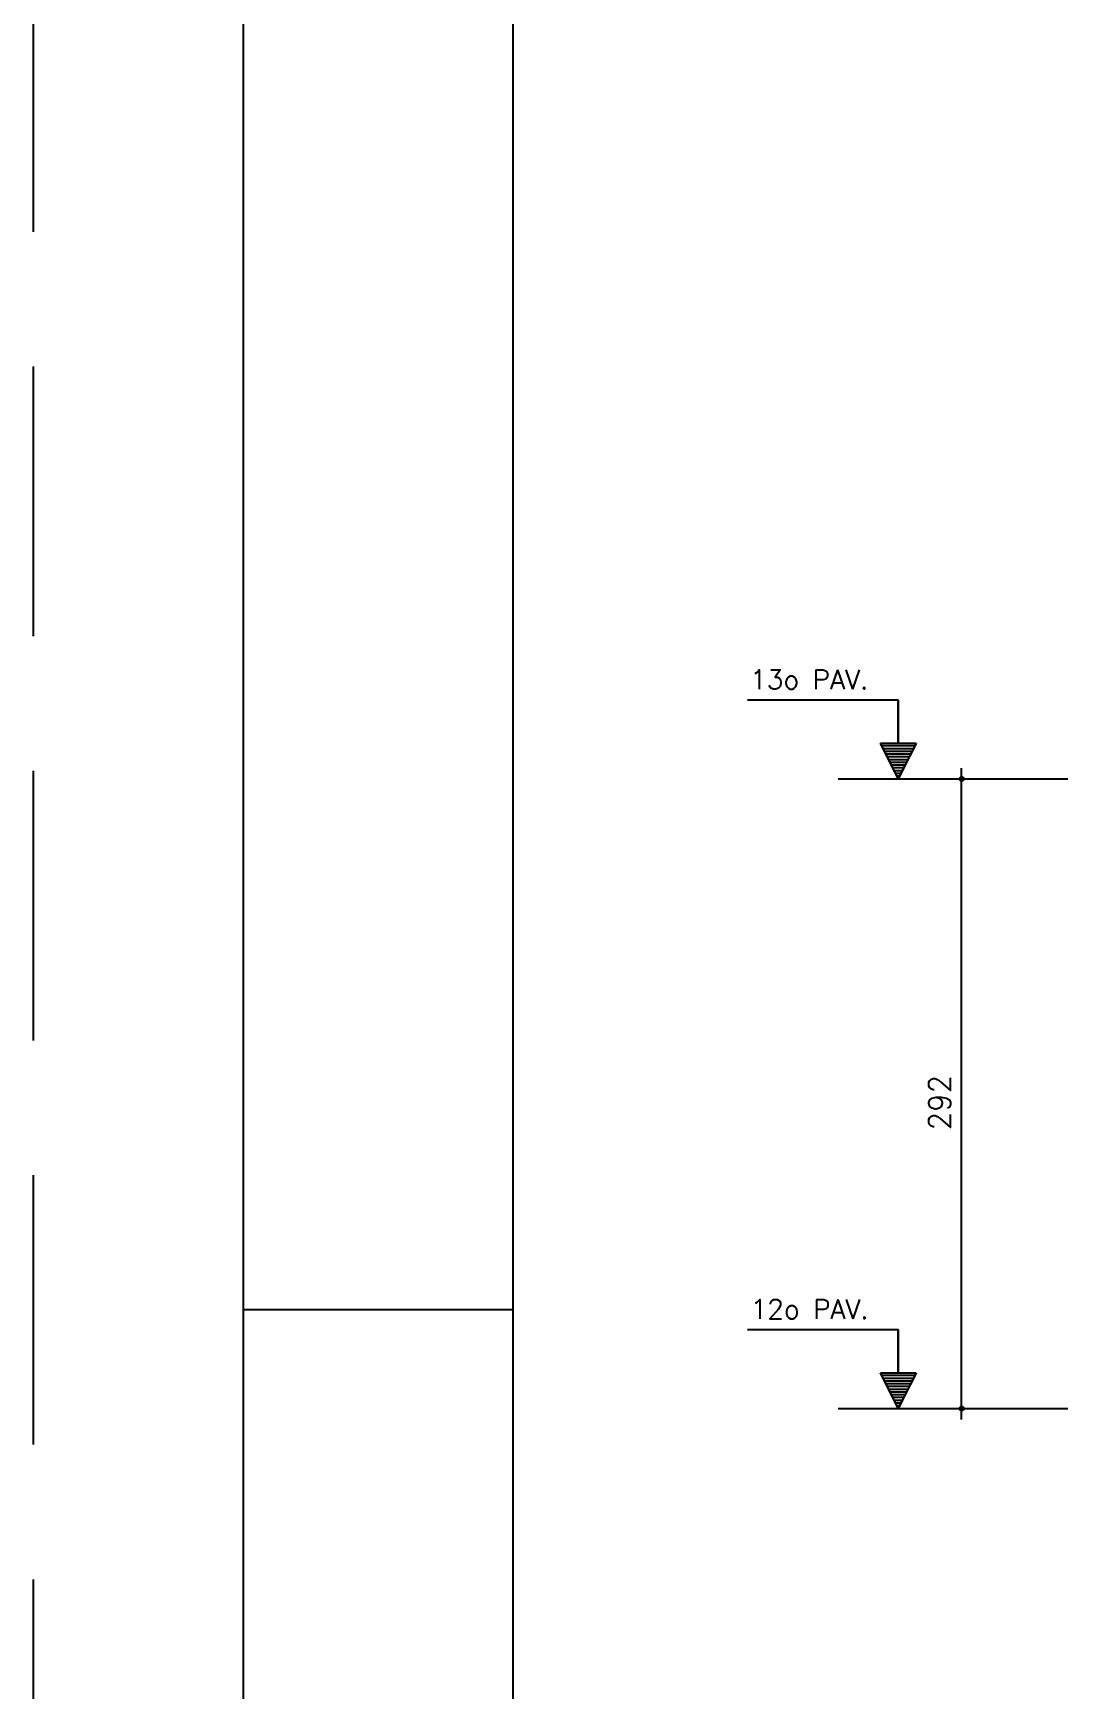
# Model space of a CAD drawing. Extents: x -1 to 122, y -1 to 61.
# Drawn here: x -1.06 to 8.58, y 26.27 to 41.64 of the extents above; entities that cross this region are included whole.
import ezdxf

# ---------------------------------------------------------------- set-up
doc = ezdxf.new("R2010")
doc.units = 0
doc.header["$MEASUREMENT"] = 0
doc.linetypes.add('HIDDEN', pattern=[0.375, 0.25, -0.125])
doc.layers.get('0').update_dxf_attribs({"linetype": 'CONTINUOUS'})
doc.layers.get('Defpoints').update_dxf_attribs({"linetype": 'CONTINUOUS'})
for name, color, linetype in [('ARQ_FOLHA', 7, 'CONTINUOUS'), ('PENA_01', 1, 'CONTINUOUS'), ('PENA_02', 2, 'CONTINUOUS'), ('PENA_03', 3, 'CONTINUOUS')]:
    doc.layers.add(name, color=color, linetype=linetype)
doc.styles.get("Standard").update_dxf_attribs({"font": 'ROMANS.SHX'})

# ---------------------------------------------------------------- blocks, each defined once
blk = doc.blocks.new('FOLHA A1+1 - 1102 X 594')
at = {"layer": 'ARQ_FOLHA', "color": 1}
blk.add_line((-1164, 297), (-1189, 297), dxfattribs=at)
for points in [[(-1189, 0), (0, 0), (0, 594), (-1189, 594)], [(-1164, 10), (-10, 10), (-10, 584), (-1164, 584)]]:
    blk.add_lwpolyline(points, close=True, dxfattribs=at)
at = {"layer": 'Defpoints', "color": 8, "linetype": 'HIDDEN', "ltscale": 100}
blk.add_lwpolyline([(-1208.5, 609.5), (-1208.5, -15.5), (19.5, -15.5), (19.5, 609.5)], close=True, dxfattribs=at)

msp = doc.modelspace()

# ---------------------------------------------------------------- linework, layer by layer
at = {"layer": 'PENA_01', "linetype": 'Continuous'}
for p, q in [((6.404, 34.723), (8.534, 34.723)), ((6.404, 28.883), (8.534, 28.883))]:
    msp.add_line(p, q, dxfattribs=at)
at = {"layer": 'PENA_02', "linetype": 'Continuous'}
for centre, radius in [((7.55, 34.723), 0.02), ((7.55, 34.723), 0.01), ((7.55, 28.883), 0.02), ((7.55, 28.883), 0.01)]:
    msp.add_circle(centre, radius, dxfattribs=at)
at = {"layer": 'PENA_03', "linetype": 'Continuous'}
for p, q in [((6.963, 35.454), (5.563, 35.454)), ((6.963, 35.054), (6.963, 35.454)), ((6.964, 35.054), (6.964, 35.456)), ((6.963, 34.723), (6.797, 35.054)), ((6.797, 35.054), (6.963, 35.054)), ((6.963, 34.726), (6.8, 35.053)), ((7.127, 35.053), (6.8, 35.053)), ((7.129, 35.054), (6.963, 34.723)), ((7.127, 35.053), (6.963, 34.726)), ((6.964, 35.054), (7.129, 35.054)), ((7.117, 35.029), (6.81, 35.029)), ((7.104, 35.003), (6.823, 35.003)), ((7.091, 34.978), (6.836, 34.978)), ((7.078, 34.952), (6.848, 34.952)), ((7.065, 34.927), (6.861, 34.927)), ((7.053, 34.901), (6.874, 34.901)), ((7.04, 34.876), (6.887, 34.876)), ((7.027, 34.85), (6.9, 34.85)), ((7.014, 34.825), (6.912, 34.825)), ((7.002, 34.799), (6.925, 34.799)), ((6.989, 34.774), (6.938, 34.774)), ((6.976, 34.748), (6.951, 34.748)), ((7.55, 28.782), (7.55, 34.823)), ((6.963, 29.614), (5.563, 29.614)), ((6.963, 29.214), (6.963, 29.614)), ((6.964, 29.214), (6.964, 29.616)), ((6.963, 28.883), (6.797, 29.214)), ((6.797, 29.214), (6.963, 29.214)), ((6.963, 28.886), (6.8, 29.213)), ((7.127, 29.213), (6.8, 29.213)), ((7.129, 29.214), (6.963, 28.883)), ((7.127, 29.213), (6.963, 28.886)), ((6.964, 29.214), (7.129, 29.214)), ((7.117, 29.189), (6.81, 29.189)), ((7.104, 29.163), (6.823, 29.163)), ((7.091, 29.138), (6.836, 29.138)), ((7.078, 29.112), (6.848, 29.112)), ((7.065, 29.087), (6.861, 29.087)), ((7.053, 29.061), (6.874, 29.061)), ((7.04, 29.036), (6.887, 29.036)), ((7.027, 29.01), (6.9, 29.01)), ((7.014, 28.985), (6.912, 28.985)), ((7.002, 28.959), (6.925, 28.959)), ((6.989, 28.934), (6.938, 28.934)), ((6.976, 28.908), (6.951, 28.908))]:
    msp.add_line(p, q, dxfattribs=at)

# ---------------------------------------------------------------- block references
at = {"xscale": 0.09999999999999938, "yscale": 0.09999999999999938, "zscale": 0.09999999999999938}
msp.add_blockref('FOLHA A1+1 - 1102 X 594', (119.786, 0.099), dxfattribs=at)

# ---------------------------------------------------------------- texts
at = {"layer": 'PENA_03', "linetype": 'Continuous'}
for s, p in [('13o PAV.', (5.588, 35.556)), ('12o PAV.', (5.593, 29.716))]:
    msp.add_text(s, height=0.18, dxfattribs=at).set_placement(p)
msp.add_text('292', height=0.2, rotation=90, dxfattribs=at).set_placement((7.447, 31.464))

doc.saveas('drawing.dxf')
